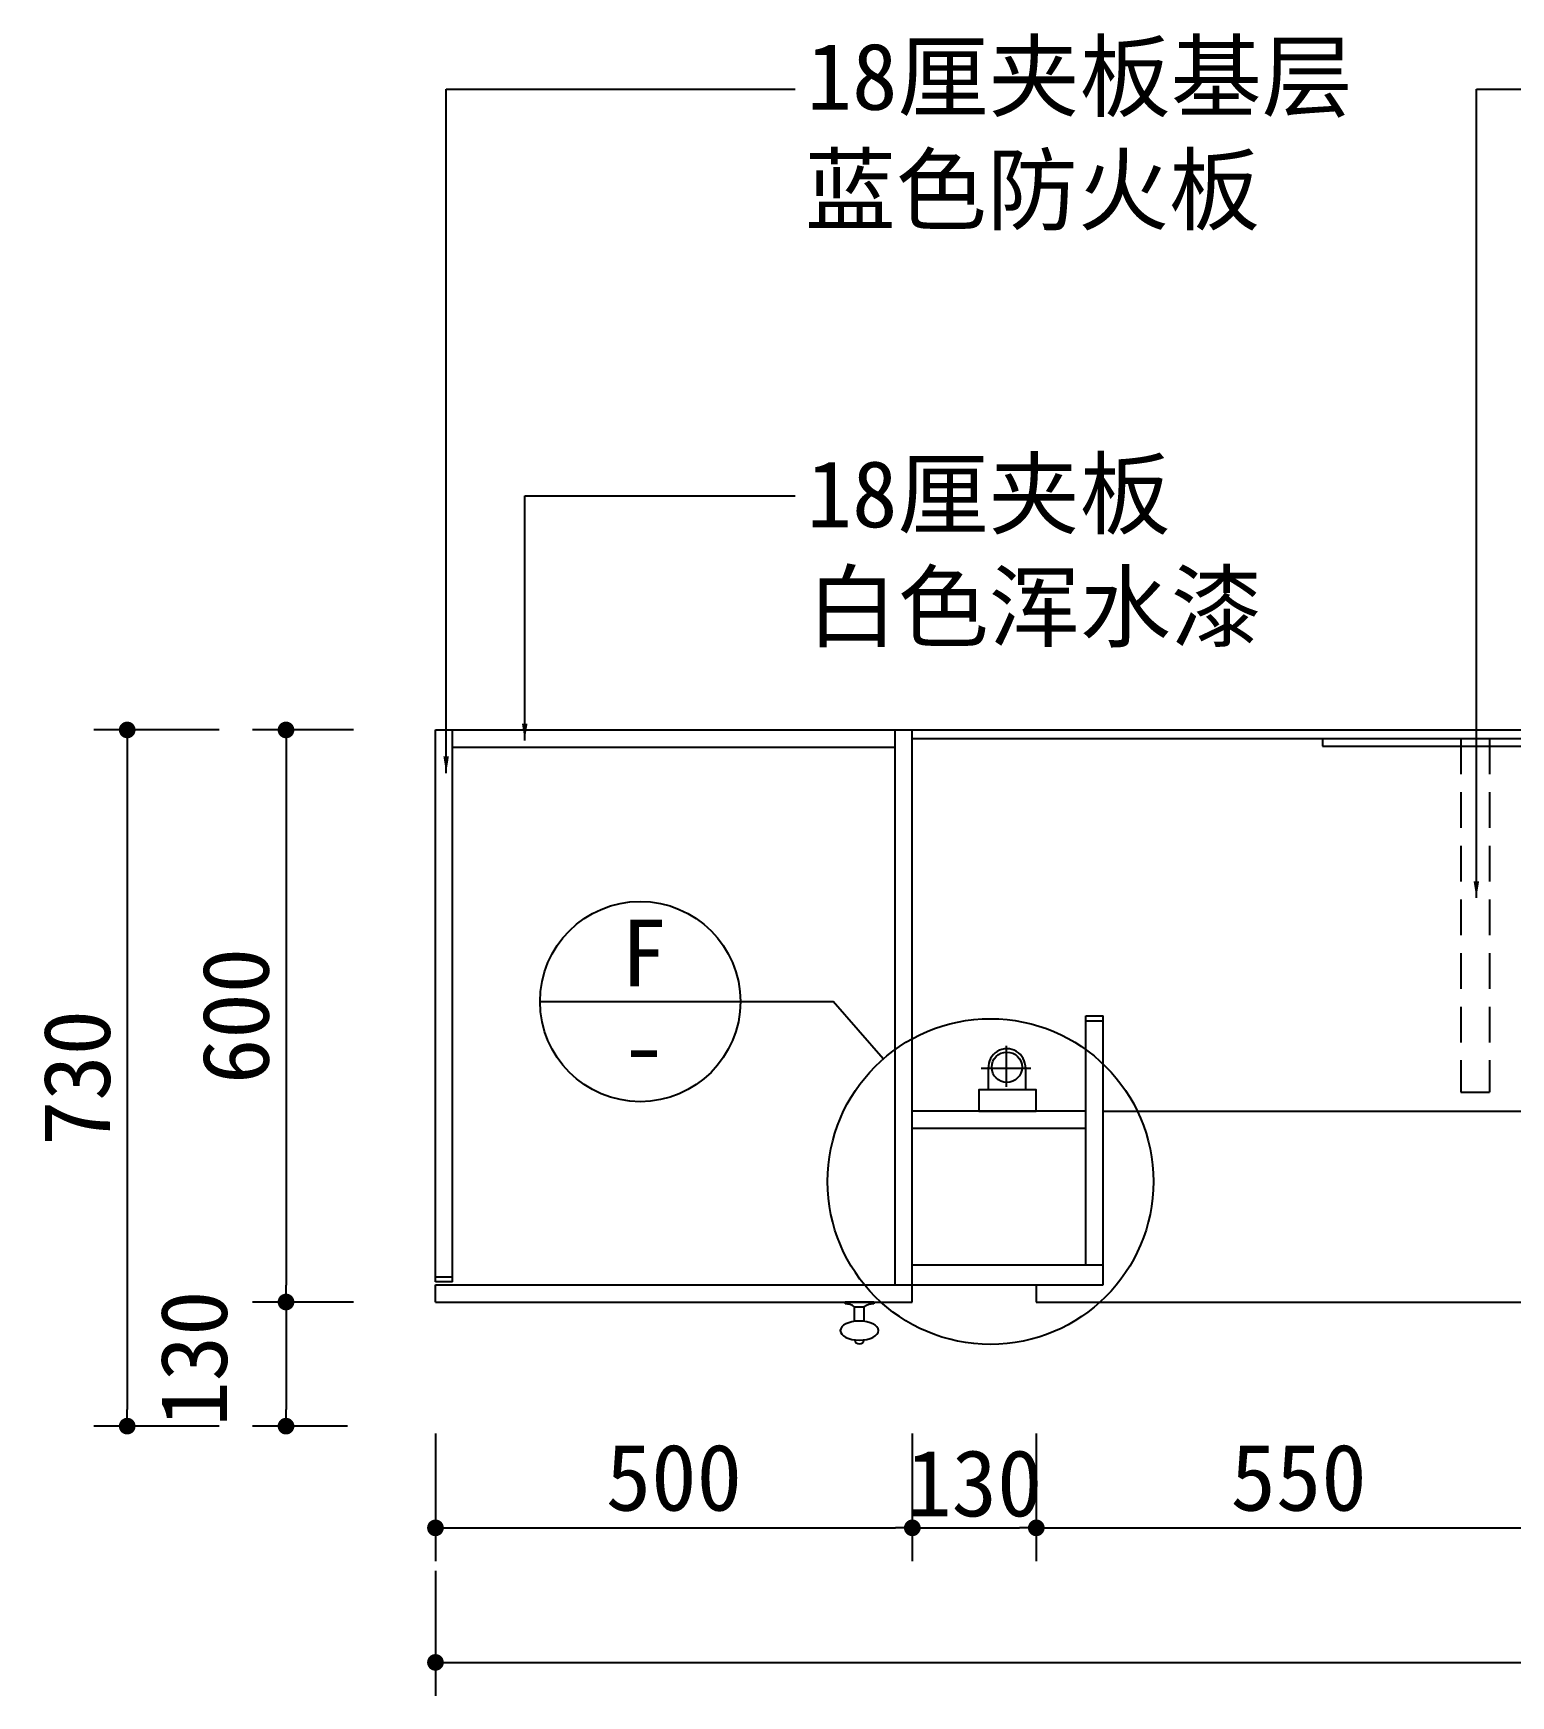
# Model space of a CAD drawing. Extents: x 514 to 5019, y 2591 to 4654.
# Drawn here: x 514 to 2063, y 2908 to 4652 of the extents above; entities that cross this region are included whole.
import ezdxf
from ezdxf.enums import TextEntityAlignment as Align

# ---------------------------------------------------------------- set-up
doc = ezdxf.new("R2010")
doc.units = 0
doc.header["$LTSCALE"] = 150
doc.header["$MEASUREMENT"] = 0
doc.header["$PDMODE"] = 3
doc.header["$PDSIZE"] = -3
doc.linetypes.add('DASHED2', pattern=[0.375, 0.25, -0.125])
doc.layers.get('0').update_dxf_attribs({"linetype": 'CONTINUOUS'})
doc.layers.get('DEFPOINTS').update_dxf_attribs({"linetype": 'CONTINUOUS'})
for name, color, linetype in [('2', 2, 'CONTINUOUS'), ('3', 3, 'CONTINUOUS'), ('4', 4, 'CONTINUOUS'), ('7', 7, 'CONTINUOUS'), ('DIM', 3, 'CONTINUOUS'), ('TEXT', 3, 'CONTINUOUS'), ('X', 7, 'CONTINUOUS')]:
    doc.layers.add(name, color=color, linetype=linetype)
doc.styles.add('HZ', font='')
doc.styles.get('HZ').set_extended_font_data('仿宋_GB2312')
doc.dimstyles.get("Standard").update_dxf_attribs({"dimscale": 35, "dimtxt": 2, "dimasz": 0.5, "dimexe": 1, "dimexo": 1, "dimgap": 0.5, "dimtad": 1, "dimdec": 0, "dimzin": 0, "dimtxsty": 'HZ', "dimblk1": 'DOT', "dimblk2": 'DOT', "dimsah": 1, "dimcen": 0, "dimazin": 3, "dimtfac": 0.5, "dimtdec": 0, "dimtmove": 0, "dimatfit": 3, "dimtolj": 1, "dimtzin": 0})

# ---------------------------------------------------------------- blocks, each defined once
blk = doc.blocks.new('_DOT')
at = {"color": 0, "linetype": 'BYBLOCK'}
blk.add_line((-0.5, 0), (-1, 0), dxfattribs=at)
at = {"color": 0, "linetype": 'BYBLOCK', "const_width": 0.5}
blk.add_lwpolyline([(-0.25, 0, 1), (0.25, 0, 1)], format="xyb", close=True, dxfattribs=at)
blk = doc.blocks.new('*D10')
at = {"color": 0, "linetype": 'BYBLOCK'}
for p, q in [((26775.6, -18873.5), (26775.6, -19004.7)), ((30785.6, -18873.5), (30785.6, -19004.7)), ((26793.1, -18969.7), (30768.1, -18969.7))]:
    blk.add_line(p, q, dxfattribs=at)
at = {"layer": 'DEFPOINTS', "color": 0, "linetype": 'BYBLOCK'}
for p in [(26775.6, -18838.5), (30785.6, -18838.5), (30785.6, -18969.7)]:
    blk.add_point(p, dxfattribs=at)
at = {"color": 0, "linetype": 'BYBLOCK', "xscale": 17.5, "yscale": 17.5, "zscale": 17.5, "rotation": 180}
blk.add_blockref('_DOT', (26775.6, -18969.7), dxfattribs=at)
at = {"color": 0, "linetype": 'BYBLOCK', "xscale": 17.5, "yscale": 17.5, "zscale": 17.5}
blk.add_blockref('_DOT', (30785.6, -18969.7), dxfattribs=at)
at = {"color": 0, "linetype": 'BYBLOCK', "insert": (28780.6, -18917.2), "char_height": 70, "attachment_point": 5, "style": 'HZ'}
blk.add_mtext('\\A1;4010', dxfattribs=at)
blk = doc.blocks.new('*D3')
at = {"color": 0, "linetype": 'BYBLOCK'}
for p, q in [((27405.6, -18729.7), (27405.6, -18863.6)), ((27955.6, -18733), (27955.6, -18863.6)), ((27423.1, -18828.6), (27938.1, -18828.6))]:
    blk.add_line(p, q, dxfattribs=at)
at = {"layer": 'DEFPOINTS', "color": 0, "linetype": 'BYBLOCK'}
for p in [(27405.6, -18694.7), (27955.6, -18698), (27955.6, -18828.6)]:
    blk.add_point(p, dxfattribs=at)
at = {"color": 0, "linetype": 'BYBLOCK', "xscale": 17.5, "yscale": 17.5, "zscale": 17.5, "rotation": 180}
blk.add_blockref('_DOT', (27405.6, -18828.6), dxfattribs=at)
at = {"color": 0, "linetype": 'BYBLOCK', "xscale": 17.5, "yscale": 17.5, "zscale": 17.5}
blk.add_blockref('_DOT', (27955.6, -18828.6), dxfattribs=at)
at = {"color": 0, "linetype": 'BYBLOCK', "insert": (27680.6, -18776.1), "char_height": 70, "attachment_point": 5, "style": 'HZ'}
blk.add_mtext('\\A1;550', dxfattribs=at)
blk = doc.blocks.new('*D15')
at = {"color": 0, "linetype": 'BYBLOCK'}
for p, q in [((26529.5, -17991.7), (26398, -17991.7)), ((26433, -18009.2), (26433, -18704.4)), ((26529.5, -18721.9), (26398, -18721.9))]:
    blk.add_line(p, q, dxfattribs=at)
at = {"layer": 'DEFPOINTS', "color": 0, "linetype": 'BYBLOCK'}
for p in [(26564.5, -17991.7), (26433, -18721.9), (26564.5, -18721.9)]:
    blk.add_point(p, dxfattribs=at)
at = {"color": 0, "linetype": 'BYBLOCK', "xscale": 17.5, "yscale": 17.5, "zscale": 17.5}
for p, rotation in [((26433, -17991.7), 90), ((26433, -18721.9), 270)]:
    blk.add_blockref('_DOT', p, dxfattribs=dict(at, rotation=rotation))
at = {"color": 0, "linetype": 'BYBLOCK', "insert": (26380.5, -18356.8), "char_height": 70, "attachment_point": 5, "rotation": 90, "style": 'HZ'}
blk.add_mtext('\\A1;730', dxfattribs=at)
blk = doc.blocks.new('*D11')
at = {"color": 0, "linetype": 'BYBLOCK'}
for p, q in [((889, 3921.1), (783.1, 3921.1)), ((818.1, 3903.6), (818.1, 3338.6)), ((889, 3321.1), (783.1, 3321.1))]:
    blk.add_line(p, q, dxfattribs=at)
at = {"layer": 'DEFPOINTS', "color": 0, "linetype": 'BYBLOCK'}
for p in [(924, 3921.1), (818.1, 3321.1), (924, 3321.1)]:
    blk.add_point(p, dxfattribs=at)
at = {"color": 0, "linetype": 'BYBLOCK', "xscale": 17.5, "yscale": 17.5, "zscale": 17.5}
for p, rotation in [((818.1, 3921.1), 90), ((818.1, 3321.1), 270)]:
    blk.add_blockref('_DOT', p, dxfattribs=dict(at, rotation=rotation))
at = {"color": 0, "linetype": 'BYBLOCK', "insert": (765.6, 3621.1), "char_height": 70, "attachment_point": 5, "rotation": 90, "style": 'HZ'}
blk.add_mtext('\\A1;600', dxfattribs=at)
blk = doc.blocks.new('*D1')
at = {"color": 0, "linetype": 'BYBLOCK'}
for p, q in [((26775.6, -18729.7), (26775.6, -18863.6)), ((27275.6, -18729.7), (27275.6, -18863.6)), ((26793.1, -18828.6), (27258.1, -18828.6))]:
    blk.add_line(p, q, dxfattribs=at)
at = {"layer": 'DEFPOINTS', "color": 0, "linetype": 'BYBLOCK'}
for p in [(26775.6, -18694.7), (27275.6, -18694.7), (27275.6, -18828.6)]:
    blk.add_point(p, dxfattribs=at)
at = {"color": 0, "linetype": 'BYBLOCK', "xscale": 17.5, "yscale": 17.5, "zscale": 17.5, "rotation": 180}
blk.add_blockref('_DOT', (26775.6, -18828.6), dxfattribs=at)
at = {"color": 0, "linetype": 'BYBLOCK', "xscale": 17.5, "yscale": 17.5, "zscale": 17.5}
blk.add_blockref('_DOT', (27275.6, -18828.6), dxfattribs=at)
at = {"color": 0, "linetype": 'BYBLOCK', "insert": (27025.6, -18776.1), "char_height": 70, "attachment_point": 5, "style": 'HZ'}
blk.add_mtext('\\A1;500', dxfattribs=at)
blk = doc.blocks.new('*D14')
at = {"color": 0, "linetype": 'BYBLOCK'}
for p, q in [((882.5, 3321.1), (783.1, 3321.1)), ((818.1, 3303.6), (818.1, 3208.4)), ((882.5, 3190.9), (783.1, 3190.9))]:
    blk.add_line(p, q, dxfattribs=at)
at = {"layer": 'DEFPOINTS', "color": 0, "linetype": 'BYBLOCK'}
for p in [(917.5, 3321.1), (818.1, 3190.9), (917.5, 3190.9)]:
    blk.add_point(p, dxfattribs=at)
at = {"color": 0, "linetype": 'BYBLOCK', "xscale": 17.5, "yscale": 17.5, "zscale": 17.5}
for p, rotation in [((818.1, 3321.1), 90), ((818.1, 3190.9), 270)]:
    blk.add_blockref('_DOT', p, dxfattribs=dict(at, rotation=rotation))
at = {"color": 0, "linetype": 'BYBLOCK', "insert": (721.8, 3261.8), "char_height": 70, "attachment_point": 5, "rotation": 90, "style": 'HZ'}
blk.add_mtext('\\A1;130', dxfattribs=at)
blk = doc.blocks.new('*D2')
at = {"color": 0, "linetype": 'BYBLOCK'}
for p, q in [((27275.6, -18729.7), (27275.6, -18863.6)), ((27405.6, -18729.7), (27405.6, -18863.6)), ((27293.1, -18828.6), (27388.1, -18828.6))]:
    blk.add_line(p, q, dxfattribs=at)
at = {"layer": 'DEFPOINTS', "color": 0, "linetype": 'BYBLOCK'}
for p in [(27275.6, -18694.7), (27405.6, -18694.7), (27405.6, -18828.6)]:
    blk.add_point(p, dxfattribs=at)
at = {"color": 0, "linetype": 'BYBLOCK', "xscale": 17.5, "yscale": 17.5, "zscale": 17.5, "rotation": 180}
blk.add_blockref('_DOT', (27275.6, -18828.6), dxfattribs=at)
at = {"color": 0, "linetype": 'BYBLOCK', "xscale": 17.5, "yscale": 17.5, "zscale": 17.5}
blk.add_blockref('_DOT', (27405.6, -18828.6), dxfattribs=at)
at = {"color": 0, "linetype": 'BYBLOCK', "insert": (27340.6, -18782.1), "char_height": 70, "attachment_point": 5, "style": 'HZ'}
blk.add_mtext('\\A1;130', dxfattribs=at)
blk = doc.blocks.new('C拉手5')
at = {"layer": '3'}
for p, q in [((0, 30), (0, 0)), ((0, 30), (2, 30)), ((20.3, 20), (5, 20)), ((5, 10), (5, 20)), ((0, 15), (0, 5)), ((0, 15), (0, 15)), ((0, 0), (2, 0)), ((20.3, 10), (5, 10))]:
    blk.add_line(p, q, dxfattribs=at)
for centre, radius, start, end in [((20.7, 30.2), 18.7, 180.4735, 212.925), ((39, 15), 5, 278.4513, 81.5487), ((20.7, -0.2), 18.7, 147.075, 179.5265)]:
    blk.add_arc(centre, radius, start, end, dxfattribs=at)
blk.add_ellipse((30, 15), major_axis=(0, -20), ratio=0.5, start_param=-1.570796, end_param=4.712389, dxfattribs=at)
blk = doc.blocks.new('D-RG')
at = {"layer": '3'}
for p, q in [((-1, 23.3), (-1, 62.2)), ((-25.2, 40.9), (21.9, 40.9))]:
    blk.add_line(p, q, dxfattribs=at)
blk.add_circle((-0.7, 41.9), 14.4, dxfattribs=at)
at = {"layer": '7'}
for p, q in [((-18.3, 41.9), (-18.3, 20.3)), ((17, 41.9), (17, 20.3))]:
    blk.add_line(p, q, dxfattribs=at)
blk.add_lwpolyline([(27.2, 0), (27.2, 20.3), (-27.2, 20.3), (-27.2, 0)], close=True, dxfattribs=at)
blk.add_arc((-0.7, 41.9), 17.6, 356.8047, 183.1953, dxfattribs=at)
blk = doc.blocks.new('日光灯')
at = {"layer": '7', "xscale": 1.104224081122632, "yscale": 1.104224081122632, "zscale": 1.104224081122632, "rotation": 90}
blk.add_blockref('D-RG', (46.3, 16.6), dxfattribs=at)

msp = doc.modelspace()

# ---------------------------------------------------------------- linework, layer by layer
at = {"layer": '2'}
msp.add_line((935.7, 3921.1), (4945.7, 3921.1), dxfattribs=at)
at = {"layer": '3', "linetype": 'DASHED2'}
for p, q in [((2010.7, 3912.1), (2010.7, 3541.1)), ((2040.7, 3912.1), (2040.7, 3541.1)), ((2010.7, 3541.1), (2040.7, 3541.1))]:
    msp.add_line(p, q, dxfattribs=at)
at = {"layer": '4'}
for p, q in [((935.7, 3342.1), (935.7, 3921.1)), ((935.7, 3321.1), (935.7, 3339.1)), ((1435.7, 3321.1), (1435.7, 3339.1)), ((1565.7, 3339.1), (1565.7, 3321.1)), ((935.7, 3321.1), (1435.7, 3321.1)), ((1565.7, 3321.1), (2493.4, 3321.1))]:
    msp.add_line(p, q, dxfattribs=at)
at = {"layer": '7'}
for p, q in [((953.7, 3342.1), (953.7, 3921.1)), ((1417.7, 3339.1), (1417.7, 3921.1)), ((1435.7, 3339.1), (1435.7, 3921.1)), ((1435.7, 3912.1), (4445.7, 3912.1)), ((1865.7, 3912.1), (1865.7, 3904.1)), ((953.7, 3903.1), (1417.7, 3903.1)), ((1865.7, 3904.1), (2115.7, 3904.1)), ((1617.7, 3360.1), (1617.7, 3621.1)), ((1617.7, 3621.1), (1635.7, 3621.1)), ((1617.7, 3616.1), (1635.7, 3616.1)), ((1635.7, 3339.1), (1635.7, 3621.1)), ((1617.7, 3521.1), (1435.7, 3521.1)), ((1635.7, 3521.1), (2274.9, 3521.1)), ((1617.7, 3503.1), (1435.7, 3503.1)), ((1435.7, 3360.1), (1635.7, 3360.1)), ((953.7, 3347.1), (935.7, 3347.1)), ((953.7, 3342.1), (935.7, 3342.1)), ((935.7, 3339.1), (1635.7, 3339.1))]:
    msp.add_line(p, q, dxfattribs=at)
at = {"layer": 'TEXT'}
msp.add_line((1405.2, 3576.1), (1352.8, 3636.2), dxfattribs=at)
msp.add_lwpolyline([(1045.4, 3636.2), (1352.8, 3636.2)], dxfattribs=at)
for centre, radius in [((1150.4, 3636.2), 105), ((1517.6, 3447.4), 170.8)]:
    msp.add_circle(centre, radius, dxfattribs=at)

# ---------------------------------------------------------------- block references
at = {"layer": 'X', "rotation": 270}
for name, p in [('日光灯', (1519, 3567.4)), ('C拉手5', (1365.2, 3321.1))]:
    msp.add_blockref(name, p, dxfattribs=at)

# ---------------------------------------------------------------- texts
at = {"layer": 'TEXT', "style": 'HZ'}
for s, p in [('18厘夹板基层', (1324.9, 4571.6)), ('蓝色防火板', (1322.8, 4452.7)), ('18厘夹板', (1324.9, 4133.7)), ('白色浑水漆', (1324.9, 4015.3))]:
    msp.add_text(s, height=70, dxfattribs=at).set_placement(p)
msp.add_text('F', height=70, dxfattribs=at).set_placement((1154.3, 3652.1), align=Align.CENTER)
at = {"layer": 'TEXT', "style": 'HZ', "text_generation_flag": 2}
msp.add_text('-', height=70, dxfattribs=at).set_placement((1154.5, 3554.8), align=Align.CENTER)

# ---------------------------------------------------------------- dimensions: what is measured, and where the dimension line sits
at = {"layer": 'DIM'}
for base, p1, p2, picture, middle, set_off in [((612.4, 3190.9), (743.9, 3921.1), (743.9, 3190.9), '*D15', (540.5, 3556), (-25820.5, 21912.8)), ((778.9, 3321.1), (884.8, 3921.1), (884.8, 3321.1), '*D11', (726.4, 3621.1), (-39.1, 0))]:
    dim = msp.add_linear_dim(base=base, p1=p1, p2=p2, angle=90, dimstyle='STANDARD', dxfattribs=at)
    dim.commit()
    dim.dimension.update_dxf_attribs({"geometry": picture, "text_midpoint": middle, "insert": set_off})
dim = msp.add_linear_dim(base=(778.9, 3190.9), p1=(878.3, 3321.1), p2=(878.3, 3190.9), angle=90, dimstyle='STANDARD', dxfattribs=at)
dim.commit()
dim.dimension.update_dxf_attribs({"geometry": '*D14', "text_midpoint": (682.7, 3261.8), "dimtype": 128, "insert": (-39.1, 0)})
for base, p1, p2, picture, middle in [((1435.7, 3084.2), (935.7, 3218.2), (1435.7, 3218.2), '*D1', (1185.7, 3136.7)), ((2115.7, 3084.2), (1565.7, 3218.2), (2115.7, 3214.8), '*D3', (1840.7, 3136.7)), ((4945.7, 2943.1), (935.7, 3074.3), (4945.7, 3074.3), '*D10', (2940.7, 2995.6))]:
    dim = msp.add_linear_dim(base=base, p1=p1, p2=p2, dimstyle='STANDARD', dxfattribs=at)
    dim.commit()
    dim.dimension.update_dxf_attribs({"geometry": picture, "text_midpoint": middle, "insert": (-25839.9, 21912.8)})
dim = msp.add_linear_dim(base=(1565.7, 3084.2), p1=(1435.7, 3218.2), p2=(1565.7, 3218.2), dimstyle='STANDARD', dxfattribs=at)
dim.commit()
dim.dimension.update_dxf_attribs({"geometry": '*D2', "text_midpoint": (1500.7, 3130.8), "dimtype": 128, "insert": (-25839.9, 21912.8)})

# ---------------------------------------------------------------- leaders
at = {"layer": 'TEXT'}
for points in [[(946.9, 3875.8), (946.9, 4593.1), (1313, 4593.1)], [(2027.1, 3744.9), (2027.1, 4593.1), (2411.4, 4593.1)], [(1029.3, 3910.1), (1029.3, 4166.5), (1313, 4166.5)]]:
    msp.add_leader(points, dimstyle='STANDARD', dxfattribs=at)

doc.saveas('drawing.dxf')
